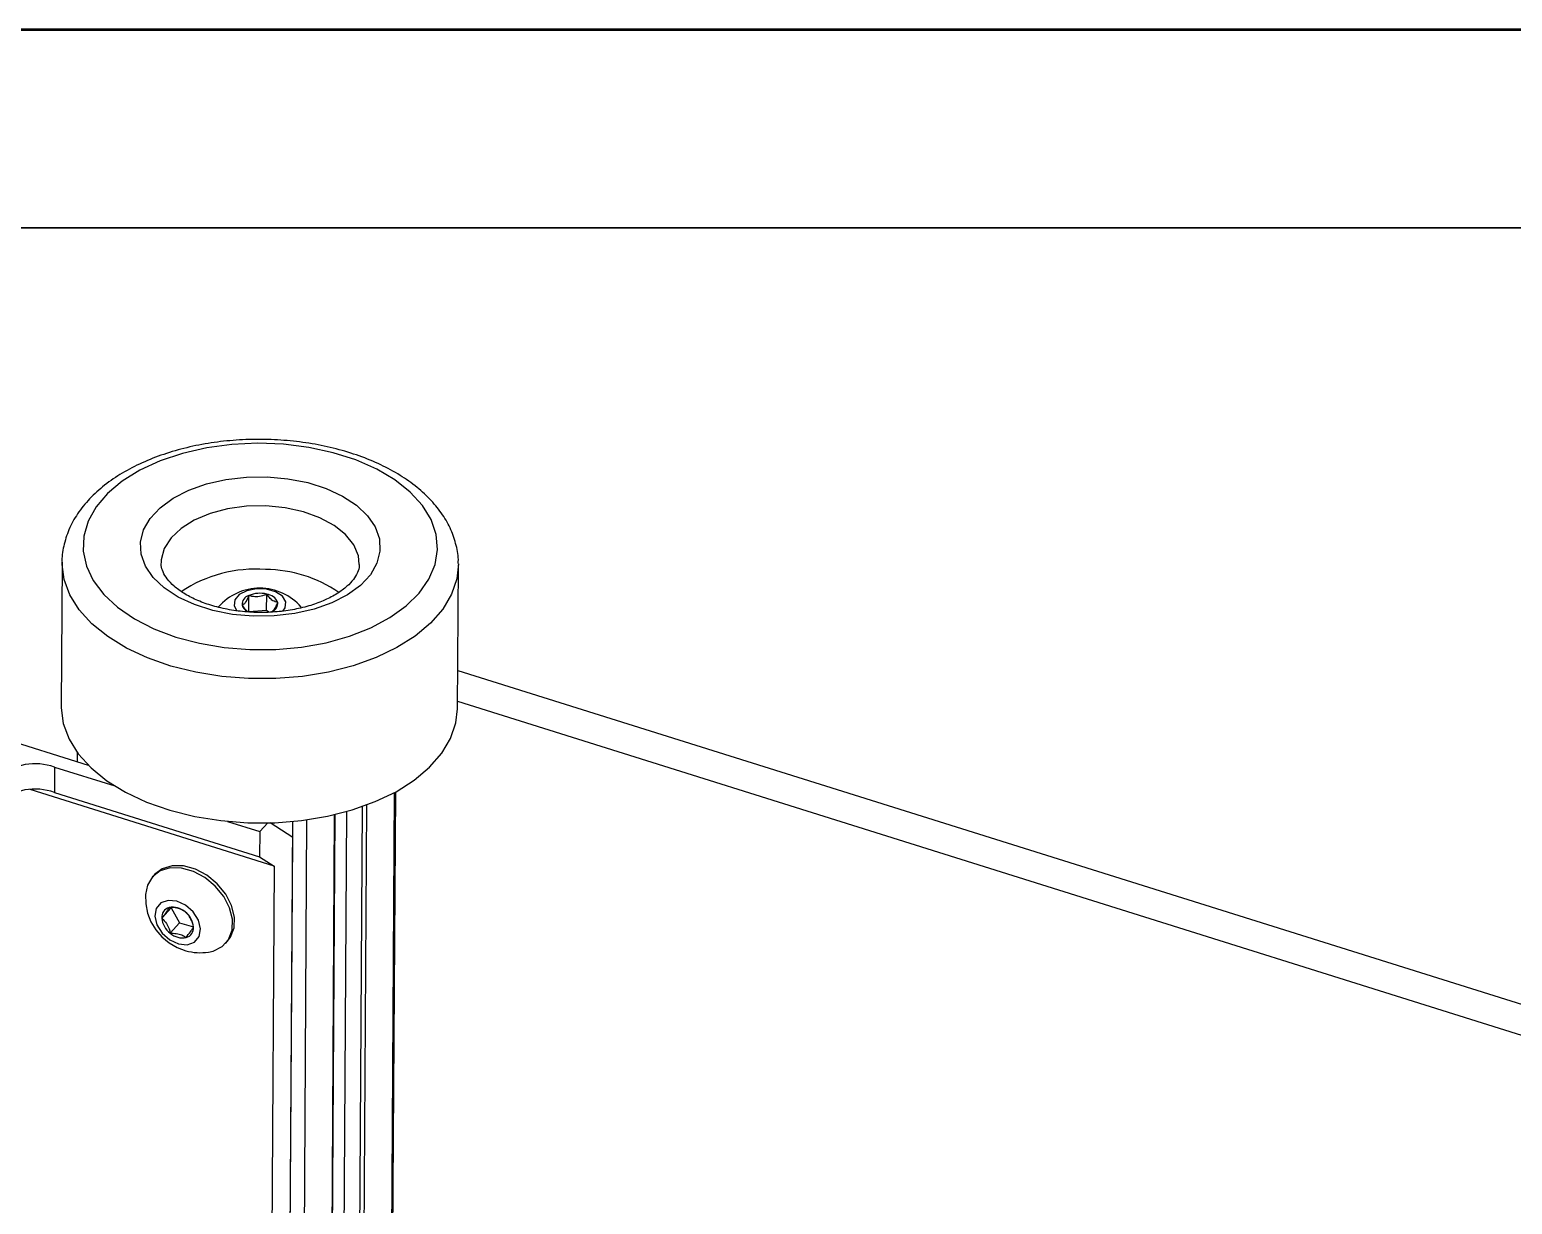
# Model space of a CAD drawing. Header units: millimetres. Extents: x -11 to 295, y 0 to 216.
# Drawn here: x 100.1 to 147.61, y 178.25 to 215.9 of the extents above; entities that cross this region are included whole.
import ezdxf

# ---------------------------------------------------------------- set-up
doc = ezdxf.new("R2010")
doc.units = ezdxf.units.MM
doc.layers.add('PAGE_BORDER', color=7, linetype='Continuous')

msp = doc.modelspace()

# ---------------------------------------------------------------- linework, layer by layer
at = {"color": 7, "linetype": 'Continuous', "lineweight": 50}
msp.add_line((0, 215.9), (279.4, 215.9), dxfattribs=at)
at = {"color": 7, "linetype": 'Continuous', "lineweight": 25}
for p, q in [((101.137, 198.828), (101.109, 194.209)), ((113.809, 194.131), (113.837, 198.75)), ((107.122, 197.241), (107.125, 197.762)), ((107.694, 197.285), (107.697, 197.806)), ((107.122, 197.241), (107.117, 197.235)), ((107.694, 197.285), (107.122, 197.241)), ((107.765, 197.231), (107.694, 197.285)), ((101.984, 192.318), (91.202, 195.704)), ((113.816, 195.362), (232.146, 158.203)), ((113.81, 194.375), (232.08, 157.235)), ((101.621, 192.738), (101.619, 192.433)), ((100.898, 192.263), (100.893, 191.451)), ((100.898, 192.263), (102.829, 191.657)), ((107.935, 189.085), (100.117, 191.54)), ((111.733, 175.851), (111.829, 191.469)), ((100.893, 191.451), (107.47, 189.385)), ((106.441, 190.523), (107.475, 190.198)), ((109.78, 173.727), (109.885, 190.742)), ((110.158, 173.618), (110.264, 190.84)), ((107.475, 190.198), (107.47, 189.385)), ((107.727, 190.473), (107.475, 190.198)), ((108.531, 190.005), (107.804, 190.475)), ((108.425, 172.665), (108.531, 190.005)), ((107.47, 189.385), (107.935, 189.085)), ((104.106, 188.819), (104.042, 188.749)), ((107.935, 189.085), (107.84, 173.641)), ((104.635, 187.747), (104.333, 187.419)), ((104.635, 187.747), (104.906, 187.266)), ((104.906, 187.266), (104.605, 186.937)), ((104.906, 187.266), (105.351, 187.144)), ((106.376, 186.609), (106.44, 186.679))]:
    msp.add_line(p, q, dxfattribs=at)
at = {"color": 8, "linetype": 'Continuous', "lineweight": 25}
for p, q in [((110.659, 173.46), (110.766, 190.999)), ((110.802, 174.844), (110.901, 191.048)), ((111.695, 175.817), (111.79, 191.448)), ((108.425, 172.665), (108.535, 190.52)), ((108.876, 172.743), (108.985, 190.573)), ((109.769, 173.717), (109.873, 190.739))]:
    msp.add_line(p, q, dxfattribs=at)
at = {"color": 7, "linetype": 'Continuous', "lineweight": 25, "flags": 128}
for points in [[(106.337, 196.094), (107.159, 196.028), (107.989, 196.031), (108.808, 196.105), (109.599, 196.248), (110.345, 196.457), (111.03, 196.727), (111.64, 197.052), (112.161, 197.426), (112.583, 197.84), (112.896, 198.287), (113.094, 198.755), (113.172, 199.236), (113.13, 199.719), (112.967, 200.194), (112.688, 200.65), (112.298, 201.078), (111.805, 201.469), (111.22, 201.814), (110.556, 202.106), (109.827, 202.34), (109.048, 202.509), (108.235, 202.61), (107.407, 202.642), (106.58, 202.603), (105.773, 202.494), (105.003, 202.318), (104.285, 202.078), (103.636, 201.78), (103.069, 201.429), (102.596, 201.034), (102.228, 200.602), (101.972, 200.144), (101.833, 199.668), (101.815, 199.185), (101.918, 198.705), (102.139, 198.238), (102.475, 197.795), (102.918, 197.384), (103.458, 197.015), (104.084, 196.695), (104.782, 196.432), (105.539, 196.23), (106.337, 196.094)], [(107.936, 197.107), (107.267, 197.098), (106.604, 197.157), (105.968, 197.283), (105.379, 197.47), (104.854, 197.714), (104.409, 198.008), (104.057, 198.341), (103.81, 198.705), (103.675, 199.087), (103.655, 199.477), (103.753, 199.863), (103.963, 200.232), (104.281, 200.574), (104.697, 200.878), (105.197, 201.136), (105.767, 201.338), (106.389, 201.48), (107.045, 201.556), (107.715, 201.564), (108.377, 201.505), (109.013, 201.38), (109.602, 201.192), (110.127, 200.948), (110.572, 200.655), (110.924, 200.321), (111.171, 199.958), (111.306, 199.575), (111.326, 199.185), (111.229, 198.8), (111.018, 198.43), (110.7, 198.088), (110.284, 197.784), (109.784, 197.527), (109.214, 197.324), (108.592, 197.183), (107.936, 197.107)], [(101.138, 198.755), (101.138, 198.778), (101.137, 198.828)], [(107.365, 197.977), (107.058, 197.916), (106.815, 197.791), (106.673, 197.621), (106.654, 197.432), (106.742, 197.272)], [(108.213, 197.263), (108.286, 197.37), (108.305, 197.559), (108.198, 197.738), (107.982, 197.881), (107.69, 197.964), (107.365, 197.977)], [(101.109, 194.209), (101.109, 194.159), (101.177, 193.655), (101.362, 193.161), (101.66, 192.686), (102.067, 192.238), (102.573, 191.827), (103.171, 191.459), (103.849, 191.141), (104.594, 190.88), (105.392, 190.681), (106.229, 190.546), (107.089, 190.479), (107.955, 190.48), (108.813, 190.551), (109.645, 190.688), (110.436, 190.891), (111.172, 191.154), (111.839, 191.474), (112.424, 191.844), (112.917, 192.257), (113.308, 192.706), (113.59, 193.183), (113.758, 193.677), (113.809, 194.131)], [(106.44, 186.679), (106.538, 186.81), (106.652, 187.11), (106.663, 187.457), (106.571, 187.826), (106.383, 188.19), (106.113, 188.52), (105.781, 188.794), (105.41, 188.99), (105.03, 189.094), (104.668, 189.098), (104.35, 189.002), (104.106, 188.819)], [(105.827, 186.331), (105.98, 186.365), (106.266, 186.509), (106.473, 186.739), (106.587, 187.039), (106.598, 187.387), (106.507, 187.756), (106.319, 188.119), (106.049, 188.45), (105.716, 188.723), (105.346, 188.919), (104.965, 189.023), (104.603, 189.028), (104.286, 188.932), (104.037, 188.743), (103.875, 188.476), (103.813, 188.178)], [(103.813, 188.178), (103.821, 187.878), (103.879, 187.584), (103.987, 187.305), (104.14, 187.047), (104.335, 186.82), (104.566, 186.628), (104.826, 186.479), (105.107, 186.375), (105.195, 186.353), (105.284, 186.336), (105.374, 186.324), (105.465, 186.316), (105.555, 186.313), (105.646, 186.314), (105.737, 186.32), (105.827, 186.331)], [(104.587, 186.722), (104.871, 186.593), (105.15, 186.568), (105.382, 186.652), (105.533, 186.831), (105.578, 187.078), (105.511, 187.357), (105.342, 187.623), (105.098, 187.837), (104.814, 187.966), (104.535, 187.991), (104.303, 187.907), (104.153, 187.728), (104.107, 187.48), (104.174, 187.202), (104.343, 186.936), (104.587, 186.722)]]:
    msp.add_lwpolyline(points, dxfattribs=at)
at = {"color": 8, "linetype": 'Continuous', "lineweight": 25, "flags": 128}
for points in [[(110.662, 198.753), (110.632, 199.031), (110.486, 199.384), (110.225, 199.714), (109.859, 200.009), (109.402, 200.257), (108.871, 200.448), (108.287, 200.576), (107.672, 200.635), (107.05, 200.623), (106.445, 200.541), (105.88, 200.391), (105.377, 200.18), (104.955, 199.915), (104.63, 199.607), (104.415, 199.268), (104.318, 198.91), (104.313, 198.826)], [(107.117, 195.098), (106.257, 195.165), (105.421, 195.3), (104.622, 195.5), (103.877, 195.761), (103.2, 196.078), (102.602, 196.446), (102.095, 196.858), (101.689, 197.305), (101.39, 197.781), (101.205, 198.275), (101.138, 198.755)], [(113.837, 198.778), (113.786, 198.297), (113.618, 197.802), (113.336, 197.326), (112.945, 196.877), (112.453, 196.464), (111.867, 196.094), (111.201, 195.774), (110.465, 195.51), (109.673, 195.308), (108.841, 195.17), (107.984, 195.1), (107.117, 195.098)]]:
    msp.add_lwpolyline(points, dxfattribs=at)
at = {"color": 7, "linetype": 'Continuous', "lineweight": 25}
for centre, radius, start, end in [((107.336, 194.325), 4.283, 85.6583, 123.7866), ((107.649, 194.468), 4.128, 55.1956, 89.843), ((107.472, 196.234), 1.762, 40.9267, 138.7597), ((107.201, 197.478), 0.295, 105.0146, 185.0255), ((107.478, 196.911), 0.922, 76.258, 112.5012), ((107.644, 197.367), 0.443, 22.9464, 83.11), ((107.229, 197.559), 0.339, 198.4665, 243.0178), ((107.774, 197.51), 0.279, 292.4683, 6.0951), ((100.275, 190.503), 1.867, 70.5069, 129.2159), ((100.27, 189.691), 1.867, 70.5069, 129.2159), ((104.655, 187.449), 0.323, 105.0168, 185.4412), ((104.684, 187.172), 0.6, 48.5814, 100.828), ((105.013, 187.485), 0.683, 185.5364, 233.2811), ((104.672, 187.074), 0.683, 5.5371, 53.2794), ((105.002, 187.387), 0.6, 228.583, 280.8244), ((105.03, 187.11), 0.323, 285.0185, 5.4395)]:
    msp.add_arc(centre, radius, start, end, dxfattribs=at)
for points, knots in [([(113.831, 198.783), (113.833, 198.804), (113.849, 198.999), (113.777, 199.372), (113.613, 199.88), (113.338, 200.366), (112.971, 200.824), (112.511, 201.248), (111.965, 201.632), (111.343, 201.967), (110.657, 202.249), (109.921, 202.473), (109.147, 202.637), (108.347, 202.738), (107.534, 202.777), (106.72, 202.752), (105.918, 202.664), (105.141, 202.513), (104.399, 202.301), (103.705, 202.03), (103.069, 201.701), (102.502, 201.317), (102.018, 200.882), (101.629, 200.401), (101.343, 199.886), (101.182, 199.353), (101.119, 198.964), (101.142, 198.764), (101.145, 198.74)], [0, 0, 0, 0, 0.003844, 0.035563, 0.067631, 0.100899, 0.13615, 0.173885, 0.214242, 0.257058, 0.301992, 0.348654, 0.396658, 0.445585, 0.494985, 0.544393, 0.593341, 0.641384, 0.688135, 0.733277, 0.776582, 0.817925, 0.85724, 0.894509, 0.929801, 0.963342, 0.99561, 1, 1, 1, 1]), ([(110.656, 198.761), (110.658, 198.745), (110.666, 198.655), (110.604, 198.483), (110.473, 198.259), (110.253, 198.031), (109.948, 197.807), (109.555, 197.603), (109.095, 197.433), (108.579, 197.307), (108.025, 197.231), (107.589, 197.214), (107.243, 197.223), (106.901, 197.245), (106.436, 197.309), (105.914, 197.437), (105.448, 197.609), (105.052, 197.815), (104.739, 198.041), (104.512, 198.274), (104.375, 198.501), (104.309, 198.685), (104.319, 198.788), (104.322, 198.819)], [0, 0, 0, 0, 0.006137, 0.035816, 0.068899, 0.108591, 0.159396, 0.217553, 0.28223, 0.352328, 0.426284, 0.502258, 0.523537, 0.562714, 0.637233, 0.708259, 0.77391, 0.832637, 0.883304, 0.925438, 0.959438, 0.987841, 1, 1, 1, 1]), ([(107.125, 197.762), (107.097, 197.695), (107.054, 197.595), (106.976, 197.486), (106.925, 197.461), (106.907, 197.452)], [0, 0, 0, 0, 0.565373, 0.845987, 1, 1, 1, 1]), ([(107.697, 197.806), (107.669, 197.793), (107.579, 197.752), (107.419, 197.711), (107.251, 197.724), (107.158, 197.753), (107.125, 197.762)], [0, 0, 0, 0, 0.157757, 0.502116, 0.826135, 1, 1, 1, 1]), ([(108.051, 197.539), (107.997, 197.553), (107.892, 197.58), (107.782, 197.692), (107.724, 197.769), (107.697, 197.806)], [0, 0, 0, 0, 0.36073, 0.697507, 1, 1, 1, 1]), ([(106.907, 197.452), (106.953, 197.385), (107.013, 197.298), (107.104, 197.247), (107.126, 197.235)], [0, 0, 0, 0, 0.759888, 1, 1, 1, 1]), ([(107.859, 197.248), (107.884, 197.265), (107.947, 197.308), (107.999, 197.419), (108.034, 197.5), (108.051, 197.539)], [0, 0, 0, 0, 0.248517, 0.632664, 1, 1, 1, 1]), ([(104.571, 187.761), (104.549, 187.724), (104.501, 187.644), (104.419, 187.532), (104.361, 187.456), (104.333, 187.419)], [0, 0, 0, 0, 0.3118138, 0.6684887, 1, 1, 1, 1]), ([(105.08, 187.622), (105.058, 187.638), (104.991, 187.686), (104.851, 187.742), (104.699, 187.761), (104.602, 187.761), (104.571, 187.761)], [0, 0, 0, 0, 0.152618, 0.461885, 0.826337, 1, 1, 1, 1]), ([(104.333, 187.419), (104.389, 187.365), (104.49, 187.268), (104.567, 187.093), (104.593, 186.985), (104.605, 186.937)], [0, 0, 0, 0, 0.409704, 0.735167, 1, 1, 1, 1]), ([(105.352, 187.14), (105.33, 187.226), (105.293, 187.368), (105.187, 187.527), (105.112, 187.594), (105.08, 187.622)], [0, 0, 0, 0, 0.466497, 0.776052, 1, 1, 1, 1]), ([(104.605, 186.937), (104.636, 186.937), (104.732, 186.937), (104.885, 186.918), (105.024, 186.862), (105.092, 186.814), (105.114, 186.798)], [0, 0, 0, 0, 0.173661, 0.538109, 0.847373, 1, 1, 1, 1]), ([(105.114, 186.798), (105.161, 186.86), (105.232, 186.955), (105.312, 187.069), (105.342, 187.122), (105.352, 187.14)], [0, 0, 0, 0, 0.562614, 0.850891, 1, 1, 1, 1])]:
    msp.add_open_spline(points, degree=3, knots=knots, dxfattribs=at)
at = {"layer": 'PAGE_BORDER', "lineweight": 35}
msp.add_line((6.35, 209.55), (273.05, 209.55), dxfattribs=at)

doc.saveas('drawing.dxf')
